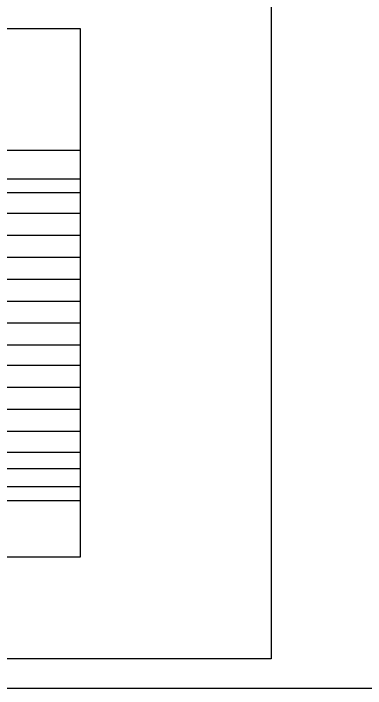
# Model space of a CAD drawing. Header units: millimetres. Extents: x 317501 to 2277231, y -321722 to 1186893.
# Drawn here: x 1691819 to 1821710, y 661128 to 910014 of the extents above; entities that cross this region are included whole.
import ezdxf

# ---------------------------------------------------------------- set-up
doc = ezdxf.new("R2010")
doc.units = ezdxf.units.MM
doc.header["$LTSCALE"] = 57
doc.linetypes.add('XS-지하주차장$0$CEN', pattern=[62, 60, -1, 0, -1])
doc.layers.add('XS-지하주차장$0$CEN-P', color=14, linetype='XS-지하주차장$0$CEN')
doc.layers.add('XS-지하주차장$0$DEFPOINT', color=144, linetype='Continuous', plot=False)

msp = doc.modelspace()

# ---------------------------------------------------------------- linework, layer by layer
at = {"layer": 'XS-지하주차장$0$CEN-P'}
for p, q in [((1588976.6, 859602.6), (1716401.6, 859602.6)), ((1716401.6, 848927.6), (1611671.6, 848927.6)), ((1716401.6, 843927.6), (1492421.6, 843927.6)), ((1716401.6, 836277.6), (1492421.6, 836277.6)), ((1716401.6, 828177.6), (1593771.6, 828177.6)), ((1716401.6, 820077.6), (1492421.6, 820077.6)), ((1716401.6, 811977.6), (1492421.6, 811977.6)), ((1716401.6, 803877.6), (1492421.6, 803877.6)), ((1716401.6, 795777.6), (1492421.6, 795777.6)), ((1716401.6, 787677.6), (1492421.6, 787677.6)), ((1716401.6, 780177.6), (1492421.6, 780177.6)), ((1716401.6, 772077.6), (1492421.6, 772077.6)), ((1716401.6, 763977.6), (1492421.6, 763977.6)), ((1716401.6, 755877.6), (1492421.6, 755877.6)), ((1716401.6, 742177.6), (1492421.6, 742177.6)), ((1716401.6, 735527.6), (1492421.6, 735527.6)), ((1716401.6, 730327.6), (1492421.6, 730327.6))]:
    msp.add_line(p, q, dxfattribs=at)
at = {"layer": 'XS-지하주차장$0$CEN-P', "color": 124}
msp.add_line((1716401.6, 748177.6), (1603051.6, 748177.6), dxfattribs=at)
at = {"layer": 'XS-지하주차장$0$DEFPOINT'}
for points in [[(1408911.6, 958127.6), (1829411.6, 958127.6), (1829411.6, 661127.6), (1408911.6, 661127.6)], [(1421911.6, 947127.6), (1786911.6, 947127.6), (1786911.6, 672127.6), (1421911.6, 672127.6)], [(1492421.6, 709517.6), (1492421.6, 904517.6), (1716401.6, 904517.6), (1716401.6, 709517.6)]]:
    msp.add_lwpolyline(points, close=True, dxfattribs=at)

doc.saveas('drawing.dxf')
